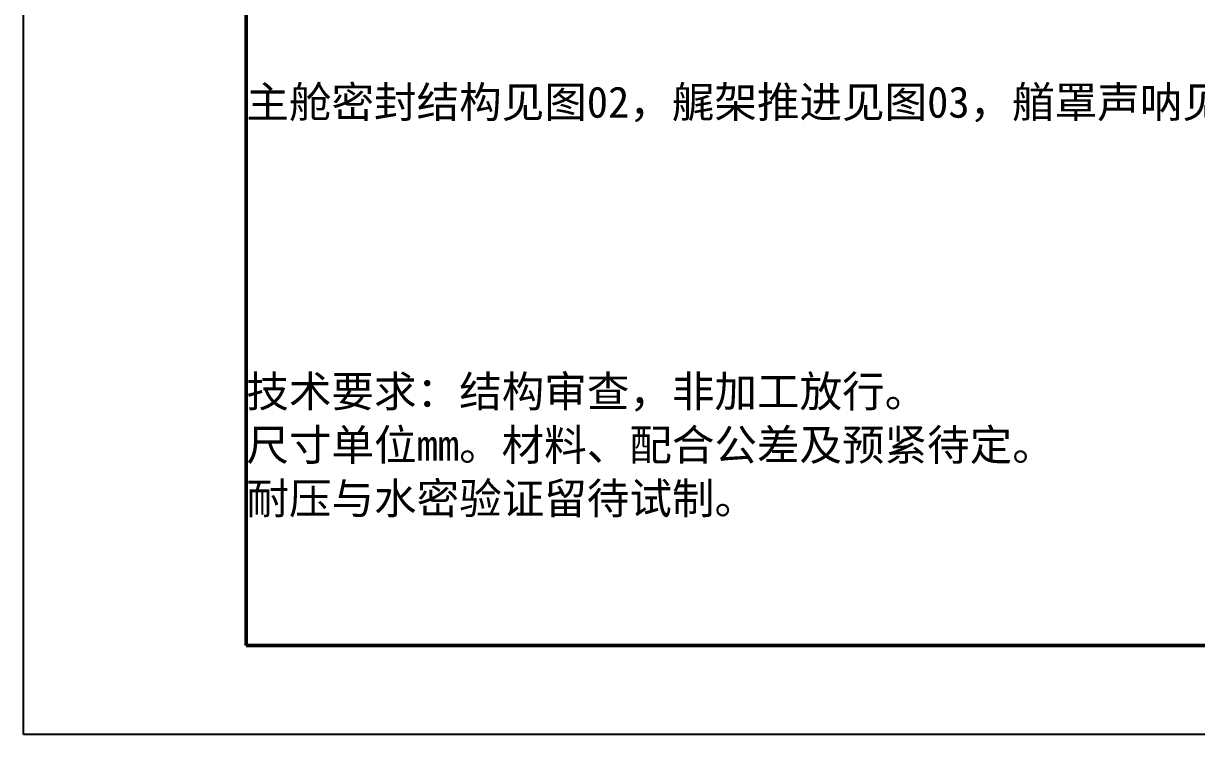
# Model space of a CAD drawing. Header units: millimetres. Extents: x 0 to 420, y 0 to 297.
# Drawn here: x 0 to 131.6, y -0.2 to 79.5 of the extents above; entities that cross this region are included whole.
import ezdxf

# ---------------------------------------------------------------- set-up
doc = ezdxf.new("R2010")
doc.units = ezdxf.units.MM
for name, color, linetype in [('2_细实线层', 4, 'Continuous'), ('3_文字层', 174, 'Continuous'), ('9中心线层', 1, 'Continuous')]:
    doc.layers.add(name, color=color, linetype=linetype)
doc.layers.add('4_图框轮廓', color=1, linetype='Continuous', lineweight=50)
doc.styles.add('AUV_FANGSONG', font='simfang.ttf')

msp = doc.modelspace()

# ---------------------------------------------------------------- linework, layer by layer
at = {"layer": '2_细实线层'}
for p, q in [((-0.01, -0.23), (-0.01, 296.77)), ((419.99, -0.23), (-0.01, -0.23))]:
    msp.add_line(p, q, dxfattribs=at)
at = {"layer": '4_图框轮廓'}
for p, q in [((24.99, 9.77), (24.99, 286.77)), ((409.99, 9.77), (24.99, 9.77))]:
    msp.add_line(p, q, dxfattribs=at)

# ---------------------------------------------------------------- texts
at = {"layer": '3_文字层', "char_height": 3.5, "width": 195, "attachment_point": 1, "style": 'AUV_FANGSONG'}
for s, insert in [('技术要求：结构审查，非加工放行。', (25, 40)), ('尺寸单位mm。材料、配合公差及预紧待定。', (25, 34)), ('耐压与水密验证留待试制。', (25, 28))]:
    msp.add_mtext(s, dxfattribs=dict(at, insert=insert))
at = {"layer": '9中心线层', "insert": (25, 72.45), "char_height": 3.5, "width": 370, "attachment_point": 1, "style": 'AUV_FANGSONG'}
msp.add_mtext('主舱密封结构见图02，艉架推进见图03，艏罩声呐见图04。', dxfattribs=at)

doc.saveas('drawing.dxf')
